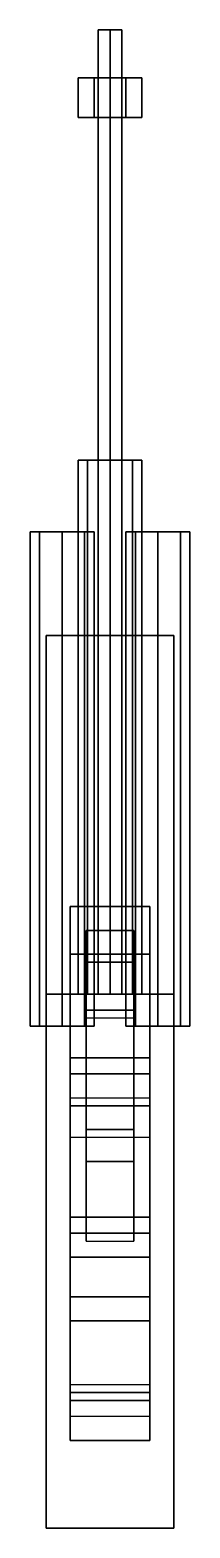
# Model space of a CAD drawing. Extents: x -0.1 to 0.1, y -0.38 to 1.5.
import ezdxf

# ---------------------------------------------------------------- set-up
doc = ezdxf.new("R2010")
doc.units = 0
doc.layers.add('SLEEVE', color=5, linetype='CONTINUOUS')

msp = doc.modelspace()

# ---------------------------------------------------------------- linework, layer by layer
at = {"layer": 'SLEEVE'}
for points in [[(0, 1.5, -0.005), (-0.015, 1.5, -0.02), (-0.015, 0.29, -0.02), (0, 0.29, -0.005)], [(-0.015, 1.5, -0.02), (0, 1.5, -0.035), (0, 0.29, -0.035), (-0.015, 0.29, -0.02)], [(0.015, 1.5, -0.02), (0, 1.5, -0.035), (-0.015, 1.5, -0.02), (0, 1.5, -0.005)], [(0.015, 1.5, -0.02), (0, 1.5, -0.005), (0, 0.29, -0.005), (0.015, 0.29, -0.02)], [(0, 1.5, -0.035), (0.015, 1.5, -0.02), (0.015, 0.29, -0.02), (0, 0.29, -0.035)], [(-0.04, 1.44, -0.02), (-0.04, 1.39, -0.02), (-0.04, 1.39, 0.05), (-0.04, 1.44, 0.05)], [(0.04, 1.44, 0.05), (0.04, 1.44, -0.02), (-0.04, 1.44, -0.02), (-0.04, 1.44, 0.05)], [(0.02, 1.44, 0.08), (0.04, 1.44, 0.05), (-0.04, 1.44, 0.05), (-0.02, 1.44, 0.08)], [(-0.04, 1.44, 0.05), (-0.04, 1.39, 0.05), (-0.02, 1.39, 0.08), (-0.02, 1.44, 0.08)], [(-0.02, 1.44, -0.05), (-0.04, 1.44, -0.02), (0.04, 1.44, -0.02), (0.02, 1.44, -0.05)], [(-0.02, 1.39, -0.05), (-0.04, 1.39, -0.02), (-0.04, 1.44, -0.02), (-0.02, 1.44, -0.05)], [(-0.02, 1.44, 0.08), (-0.02, 1.39, 0.08), (0.02, 1.39, 0.08), (0.02, 1.44, 0.08)], [(0.02, 1.44, -0.05), (0.02, 1.39, -0.05), (-0.02, 1.39, -0.05), (-0.02, 1.44, -0.05)], [(0.02, 1.39, 0.08), (0.04, 1.39, 0.05), (0.04, 1.44, 0.05), (0.02, 1.44, 0.08)], [(0.04, 1.44, -0.02), (0.04, 1.39, -0.02), (0.02, 1.39, -0.05), (0.02, 1.44, -0.05)], [(0.04, 1.39, 0.05), (0.04, 1.39, -0.02), (0.04, 1.44, -0.02), (0.04, 1.44, 0.05)], [(-0.04, 1.39, 0.05), (-0.04, 1.39, -0.02), (0.04, 1.39, -0.02), (0.04, 1.39, 0.05)], [(-0.02, 1.39, 0.08), (-0.04, 1.39, 0.05), (0.04, 1.39, 0.05), (0.02, 1.39, 0.08)], [(0.02, 1.39, -0.05), (0.04, 1.39, -0.02), (-0.04, 1.39, -0.02), (-0.02, 1.39, -0.05)], [(-0.0283, 0.96, 0.0583), (-0.04, 0.96, 0.03), (-0.04, 0.29, 0.03), (-0.0283, 0.29, 0.0583)], [(-0.04, 0.96, 0.03), (-0.0283, 0.96, 0.0017), (-0.0283, 0.29, 0.0017), (-0.04, 0.29, 0.03)], [(0.0283, 0.96, 0.0017), (-0.04, 0.96, 0.03), (-0.0283, 0.96, 0.0583), (0.04, 0.96, 0.03)], [(0, 0.96, -0.01), (-0.0283, 0.96, 0.0017), (-0.04, 0.96, 0.03), (0.0283, 0.96, 0.0017)], [(0, 0.96, 0.07), (-0.0283, 0.96, 0.0583), (-0.0283, 0.29, 0.0583), (0, 0.29, 0.07)], [(-0.0283, 0.96, 0.0017), (0, 0.96, -0.01), (0, 0.29, -0.01), (-0.0283, 0.29, 0.0017)], [(0.04, 0.96, 0.03), (-0.0283, 0.96, 0.0583), (0, 0.96, 0.07), (0.0283, 0.96, 0.0583)], [(0.0283, 0.96, 0.0583), (0, 0.96, 0.07), (0, 0.29, 0.07), (0.0283, 0.29, 0.0583)], [(0, 0.96, -0.01), (0.0283, 0.96, 0.0017), (0.0283, 0.29, 0.0017), (0, 0.29, -0.01)], [(0.04, 0.96, 0.03), (0.0283, 0.96, 0.0583), (0.0283, 0.29, 0.0583), (0.04, 0.29, 0.03)], [(0.0283, 0.96, 0.0017), (0.04, 0.96, 0.03), (0.04, 0.29, 0.03), (0.0283, 0.29, 0.0017)], [(-0.0883, 0.87, 0.0183), (-0.1, 0.87, -0.01), (-0.1, 0.25, -0.01), (-0.0883, 0.25, 0.0183)], [(-0.1, 0.87, -0.01), (-0.0883, 0.87, -0.0383), (-0.0883, 0.25, -0.0383), (-0.1, 0.25, -0.01)], [(-0.0317, 0.87, -0.0383), (-0.1, 0.87, -0.01), (-0.0883, 0.87, 0.0183), (-0.02, 0.87, -0.01)], [(-0.06, 0.87, -0.05), (-0.0883, 0.87, -0.0383), (-0.1, 0.87, -0.01), (-0.0317, 0.87, -0.0383)], [(-0.06, 0.87, 0.03), (-0.0883, 0.87, 0.0183), (-0.0883, 0.25, 0.0183), (-0.06, 0.25, 0.03)], [(-0.0883, 0.87, -0.0383), (-0.06, 0.87, -0.05), (-0.06, 0.25, -0.05), (-0.0883, 0.25, -0.0383)], [(-0.02, 0.87, -0.01), (-0.0883, 0.87, 0.0183), (-0.06, 0.87, 0.03), (-0.0317, 0.87, 0.0183)], [(-0.0317, 0.87, 0.0183), (-0.06, 0.87, 0.03), (-0.06, 0.25, 0.03), (-0.0317, 0.25, 0.0183)], [(-0.06, 0.87, -0.05), (-0.0317, 0.87, -0.0383), (-0.0317, 0.25, -0.0383), (-0.06, 0.25, -0.05)], [(-0.02, 0.87, -0.01), (-0.0317, 0.87, 0.0183), (-0.0317, 0.25, 0.0183), (-0.02, 0.25, -0.01)], [(-0.0317, 0.87, -0.0383), (-0.02, 0.87, -0.01), (-0.02, 0.25, -0.01), (-0.0317, 0.25, -0.0383)], [(0.0317, 0.87, 0.0183), (0.02, 0.87, -0.01), (0.02, 0.25, -0.01), (0.0317, 0.25, 0.0183)], [(0.02, 0.87, -0.01), (0.0317, 0.87, -0.0383), (0.0317, 0.25, -0.0383), (0.02, 0.25, -0.01)], [(0.06, 0.87, -0.05), (0.0317, 0.87, -0.0383), (0.02, 0.87, -0.01), (0.0883, 0.87, -0.0383)], [(0.0883, 0.87, -0.0383), (0.02, 0.87, -0.01), (0.0317, 0.87, 0.0183), (0.1, 0.87, -0.01)], [(0.06, 0.87, 0.03), (0.0317, 0.87, 0.0183), (0.0317, 0.25, 0.0183), (0.06, 0.25, 0.03)], [(0.0317, 0.87, -0.0383), (0.06, 0.87, -0.05), (0.06, 0.25, -0.05), (0.0317, 0.25, -0.0383)], [(0.1, 0.87, -0.01), (0.0317, 0.87, 0.0183), (0.06, 0.87, 0.03), (0.0883, 0.87, 0.0183)], [(0.0883, 0.87, 0.0183), (0.06, 0.87, 0.03), (0.06, 0.25, 0.03), (0.0883, 0.25, 0.0183)], [(0.06, 0.87, -0.05), (0.0883, 0.87, -0.0383), (0.0883, 0.25, -0.0383), (0.06, 0.25, -0.05)], [(0.1, 0.87, -0.01), (0.0883, 0.87, 0.0183), (0.0883, 0.25, 0.0183), (0.1, 0.25, -0.01)], [(0.0883, 0.87, -0.0383), (0.1, 0.87, -0.01), (0.1, 0.25, -0.01), (0.0883, 0.25, -0.0383)], [(0.08, 0.74, -0.03), (0.08, 0.74, -0.08), (-0.08, 0.74, -0.08), (-0.08, 0.74, -0.03)], [(-0.08, 0.74, -0.08), (-0.08, 0.29, -0.12), (-0.08, 0.29, -0.03), (-0.08, 0.74, -0.03)], [(0.08, 0.74, -0.08), (0.08, 0.29, -0.12), (-0.08, 0.29, -0.12), (-0.08, 0.74, -0.08)], [(-0.08, 0.74, -0.03), (-0.08, 0.29, -0.03), (0.08, 0.29, -0.03), (0.08, 0.74, -0.03)], [(0.08, 0.29, -0.03), (0.08, 0.29, -0.12), (0.08, 0.74, -0.08), (0.08, 0.74, -0.03)], [(-0.05, 0.29, -0.31), (-0.05, 0.4, -0.25), (0.05, 0.4, -0.25), (0.05, 0.29, -0.31)], [(-0.05, 0.34, -0.17), (-0.05, 0.4, -0.25), (-0.05, 0.29, -0.31), (-0.05, 0.21, -0.25)], [(0.05, 0.34, -0.17), (0.05, 0.4, -0.25), (-0.05, 0.4, -0.25), (-0.05, 0.34, -0.17)], [(0.05, 0.29, -0.31), (0.05, 0.4, -0.25), (0.05, 0.34, -0.17), (0.05, 0.21, -0.25)], [(0.03, 0.37, 0.62), (0.03, 0.33, 0.52), (-0.03, 0.33, 0.52), (-0.03, 0.37, 0.62)], [(-0.03, 0.33, 0.52), (-0.03, 0.08, 0.61), (-0.03, 0.12, 0.7), (-0.03, 0.37, 0.62)], [(-0.03, 0.37, 0.62), (-0.03, 0.12, 0.7), (0.03, 0.12, 0.7), (0.03, 0.37, 0.62)], [(0.03, 0.12, 0.7), (0.03, 0.08, 0.61), (0.03, 0.33, 0.52), (0.03, 0.37, 0.62)], [(0.05, 0.21, -0.25), (0.05, 0.34, -0.17), (-0.05, 0.34, -0.17), (-0.05, 0.21, -0.25)], [(-0.03, 0.27, 0.27), (-0.03, 0.01, 0.37), (-0.03, 0.08, 0.61), (-0.03, 0.33, 0.52)], [(0.03, 0.33, 0.52), (0.03, 0.27, 0.27), (-0.03, 0.27, 0.27), (-0.03, 0.33, 0.52)], [(0.03, 0.08, 0.61), (0.03, 0.01, 0.37), (0.03, 0.27, 0.27), (0.03, 0.33, 0.52)], [(-0.08, 0.29, -0.14), (-0.08, -0.38, -0.14), (-0.08, -0.38, 0.07), (-0.08, 0.29, 0.07)], [(0.08, 0.29, 0.07), (0.08, 0.29, -0.14), (-0.08, 0.29, -0.14), (-0.08, 0.29, 0.07)], [(0.08, 0.29, -0.14), (0.08, -0.38, -0.14), (-0.08, -0.38, -0.14), (-0.08, 0.29, -0.14)], [(-0.08, 0.29, 0.07), (-0.08, -0.38, 0.07), (0.08, -0.38, 0.07), (0.08, 0.29, 0.07)], [(-0.05, 0.21, -0.25), (-0.05, 0.29, -0.31), (-0.05, 0.19, -0.33), (-0.05, 0.15, -0.26)], [(-0.05, 0.19, -0.33), (-0.05, 0.29, -0.31), (0.05, 0.29, -0.31), (0.05, 0.19, -0.33)], [(0.05, 0.19, -0.33), (0.05, 0.29, -0.31), (0.05, 0.21, -0.25), (0.05, 0.15, -0.26)], [(0.08, -0.38, 0.07), (0.08, -0.38, -0.14), (0.08, 0.29, -0.14), (0.08, 0.29, 0.07)], [(-0.03, 0.26, 0.07), (-0.03, -0.02, 0.07), (-0.03, 0.01, 0.37), (-0.03, 0.27, 0.27)], [(0.03, 0.27, 0.27), (0.03, 0.26, 0.07), (-0.03, 0.26, 0.07), (-0.03, 0.27, 0.27)], [(0.03, 0.01, 0.37), (0.03, -0.02, 0.07), (0.03, 0.26, 0.07), (0.03, 0.27, 0.27)], [(0.05, 0.16, -0.14), (0.05, 0.21, -0.25), (-0.05, 0.21, -0.25), (-0.05, 0.16, -0.14)], [(-0.05, 0.16, -0.14), (-0.05, 0.21, -0.25), (-0.05, 0.15, -0.26), (-0.05, 0.11, -0.14)], [(0.05, 0.15, -0.26), (0.05, 0.21, -0.25), (0.05, 0.16, -0.14), (0.05, 0.11, -0.14)], [(-0.05, 0.15, -0.26), (-0.05, 0.19, -0.33), (-0.05, -0.01, -0.33), (-0.05, 0.01, -0.26)], [(-0.05, -0.01, -0.33), (-0.05, 0.19, -0.33), (0.05, 0.19, -0.33), (0.05, -0.01, -0.33)], [(0.05, -0.01, -0.33), (0.05, 0.19, -0.33), (0.05, 0.15, -0.26), (0.05, 0.01, -0.26)], [(0.05, 0.01, -0.26), (0.05, 0.15, -0.26), (-0.05, 0.15, -0.26), (-0.05, 0.01, -0.26)], [(-0.05, 0.11, -0.14), (-0.05, 0.15, -0.26), (0.05, 0.15, -0.26), (0.05, 0.11, -0.14)], [(-0.03, 0.12, 0.7), (-0.03, 0.08, 0.61), (0.03, 0.08, 0.61), (0.03, 0.12, 0.7)], [(-0.03, 0.08, 0.61), (-0.03, 0.01, 0.37), (0.03, 0.01, 0.37), (0.03, 0.08, 0.61)], [(-0.05, 0.01, -0.26), (-0.05, -0.01, -0.33), (-0.05, -0.12, -0.31), (-0.05, -0.04, -0.26)], [(-0.05, 0.01, -0.14), (-0.05, 0.01, -0.26), (-0.05, -0.04, -0.26), (-0.05, -0.04, -0.14)], [(0.05, 0.01, -0.14), (0.05, 0.01, -0.26), (-0.05, 0.01, -0.26), (-0.05, 0.01, -0.14)], [(-0.03, 0.01, 0.37), (-0.03, -0.02, 0.07), (0.03, -0.02, 0.07), (0.03, 0.01, 0.37)], [(0.05, -0.12, -0.31), (0.05, -0.01, -0.33), (0.05, 0.01, -0.26), (0.05, -0.04, -0.26)], [(0.05, -0.04, -0.26), (0.05, 0.01, -0.26), (0.05, 0.01, -0.14), (0.05, -0.04, -0.14)], [(-0.05, -0.12, -0.31), (-0.05, -0.01, -0.33), (0.05, -0.01, -0.33), (0.05, -0.12, -0.31)], [(-0.05, -0.04, -0.26), (-0.05, -0.12, -0.31), (-0.05, -0.21, -0.27), (-0.05, -0.09, -0.26)], [(0.05, -0.09, -0.26), (0.05, -0.04, -0.26), (-0.05, -0.04, -0.26), (-0.05, -0.09, -0.26)], [(-0.05, -0.04, -0.14), (-0.05, -0.04, -0.26), (0.05, -0.04, -0.26), (0.05, -0.04, -0.14)], [(0.05, -0.21, -0.27), (0.05, -0.12, -0.31), (0.05, -0.04, -0.26), (0.05, -0.09, -0.26)], [(0.05, -0.22, -0.2), (0.05, -0.09, -0.26), (-0.05, -0.09, -0.26), (-0.05, -0.22, -0.2)], [(-0.05, -0.09, -0.26), (-0.05, -0.21, -0.27), (-0.05, -0.27, -0.22), (-0.05, -0.22, -0.2)], [(0.05, -0.27, -0.22), (0.05, -0.21, -0.27), (0.05, -0.09, -0.26), (0.05, -0.22, -0.2)], [(-0.05, -0.21, -0.27), (-0.05, -0.12, -0.31), (0.05, -0.12, -0.31), (0.05, -0.21, -0.27)], [(-0.05, -0.22, -0.2), (-0.05, -0.27, -0.22), (-0.05, -0.24, -0.14), (-0.05, -0.2, -0.14)], [(0.05, -0.2, -0.14), (0.05, -0.22, -0.2), (-0.05, -0.22, -0.2), (-0.05, -0.2, -0.14)], [(0.05, -0.24, -0.14), (0.05, -0.27, -0.22), (0.05, -0.22, -0.2), (0.05, -0.2, -0.14)], [(-0.05, -0.27, -0.22), (-0.05, -0.21, -0.27), (0.05, -0.21, -0.27), (0.05, -0.27, -0.22)], [(-0.05, -0.24, -0.14), (-0.05, -0.27, -0.22), (0.05, -0.27, -0.22), (0.05, -0.24, -0.14)], [(-0.08, -0.38, 0.07), (-0.08, -0.38, -0.14), (0.08, -0.38, -0.14), (0.08, -0.38, 0.07)]]:
    msp.add_3dface(points, dxfattribs=at)

doc.saveas('drawing.dxf')
